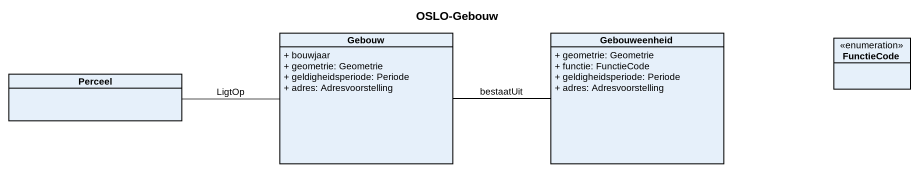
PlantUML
@startuml
title OSLO-Gebouw
hide circle
hide empty members
skinparam classAttributeIconSize 0
class Gebouw {
  + bouwjaar
  + geometrie: Geometrie
  + geldigheidsperiode: Periode
  + adres: Adresvoorstelling
}
class Gebouweenheid {
  + geometrie: Geometrie
  + functie: FunctieCode
  + geldigheidsperiode: Periode
  + adres: Adresvoorstelling
}
enum FunctieCode
class Perceel
Gebouw -left- Perceel : LigtOp
Gebouweenheid -left- Gebouw : bestaatUit
@enduml
